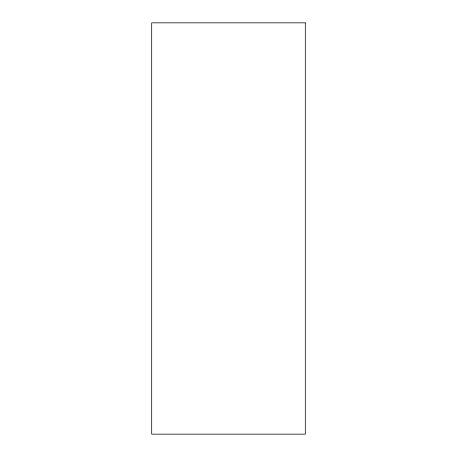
<?xml version="1.0" encoding="UTF-8"?>
<svg xmlns="http://www.w3.org/2000/svg" width="457" height="457" viewBox="0 0 457 457"><rect width="100%" height="100%" fill="white"/><g stroke="black" fill="none" stroke-linecap="round" stroke-linejoin="round"><path stroke-width="0.69" d="M305.31 22.85L151.69 22.85L151.69 434.15L305.31 434.15L305.31 22.85"/></g></svg>
